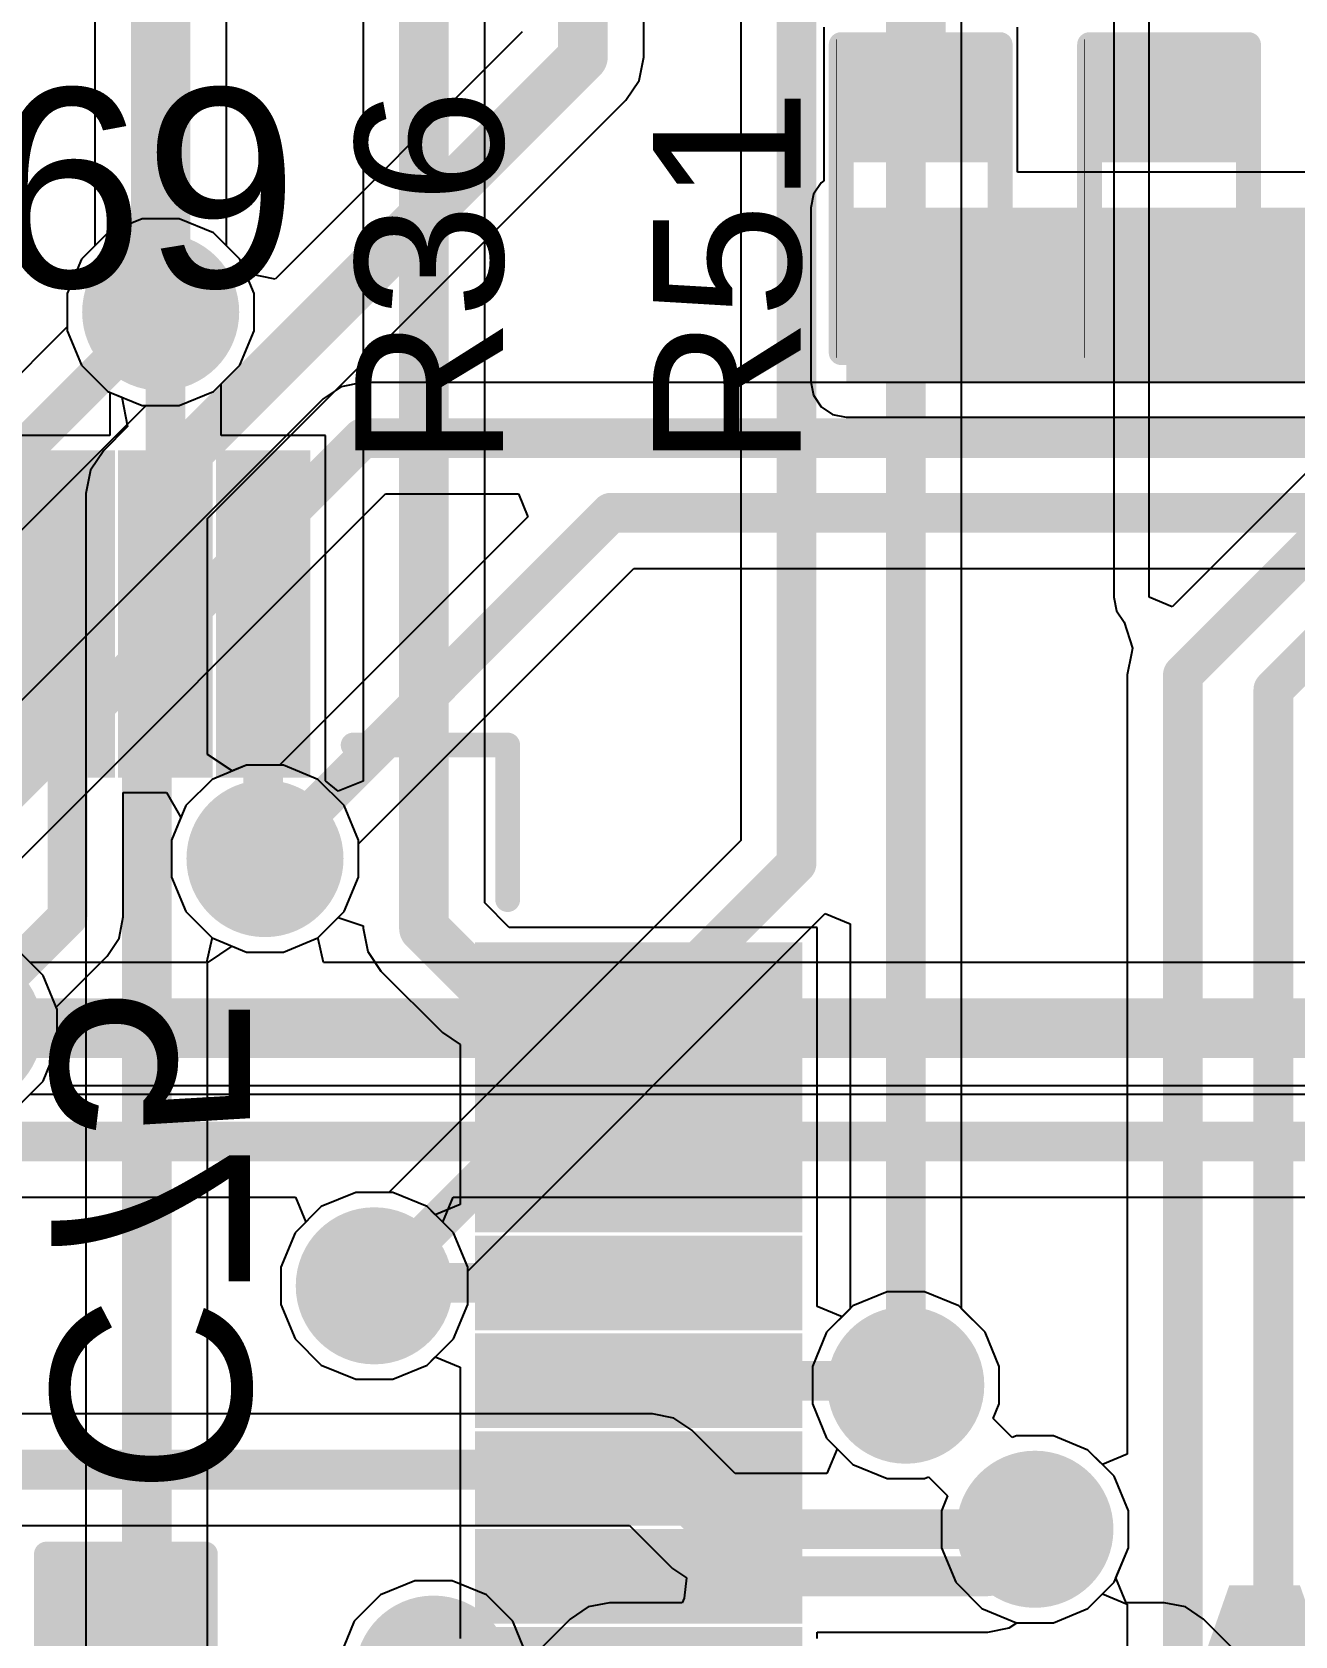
# Model space of a CAD drawing. Header units: inches. Extents: x -0.91 to 3.86, y -0.82 to 4.16.
# Drawn here: x 1.3311 to 1.5853, y 2.7575 to 3.0804 of the extents above; entities that cross this region are included whole.
import ezdxf

# ---------------------------------------------------------------- set-up
doc = ezdxf.new("R2010")
doc.units = ezdxf.units.IN
doc.header["$MEASUREMENT"] = 0
for name, color, linetype in [('Bottom Layer 1', 5, 'Continuous'), ('Bottom Overlay', 54, 'Continuous'), ('Bottom Paste', 16, 'Continuous'), ('Bottom Solder', 6, 'Continuous'), ('GND+Signal', 16, 'Continuous'), ('Mechanical 17', 56, 'Continuous'), ('PWR+Signal', 76, 'Continuous'), ('Top Layer 1', 1, 'Continuous'), ('Top Overlay', 2, 'Continuous'), ('Top Paste', 8, 'Continuous'), ('Top Solder', 216, 'Continuous'), ('Via Holes', 16, 'Continuous')]:
    doc.layers.add(name, color=color, linetype=linetype)
doc.styles.add('Arial', font='', dxfattribs={"height": 0.2})
doc.styles.add('Arial_Bold', font='', dxfattribs={"height": 0.2})
doc.styles.get('Arial').set_extended_font_data('Arial')
doc.styles.get('Arial_Bold').set_extended_font_data('Arial', bold=True)

# ---------------------------------------------------------------- blocks, each defined once
blk = doc.blocks.new('C___0402_B_41')
at = {"layer": 'Bottom Layer 1'}
for points in [[(-0.0095, 0.0125), (-0.0095, -0.0125), (-0.0275, -0.0125), (-0.0275, 0.0125)], [(0.0275, 0.0125), (0.0275, -0.0125), (0.0095, -0.0125), (0.0095, 0.0125)]]:
    blk.add_hatch(color=5, dxfattribs=at).paths.add_polyline_path(points)
at = {"layer": 'Bottom Paste'}
for points in [[(-0.0095, 0.0125), (-0.0095, -0.0125), (-0.0275, -0.0125), (-0.0275, 0.0125)], [(0.0275, 0.0125), (0.0275, -0.0125), (0.0095, -0.0125), (0.0095, 0.0125)]]:
    blk.add_hatch(color=16, dxfattribs=at).paths.add_polyline_path(points)
at = {"layer": 'Bottom Solder'}
for points in [[(-0.00714, 0.01486), (-0.00714, -0.01486), (-0.02986, -0.01486), (-0.02986, 0.01486)], [(0.02986, 0.01486), (0.02986, -0.01486), (0.00714, -0.01486), (0.00714, 0.01486)]]:
    blk.add_hatch(color=6, dxfattribs=at).paths.add_polyline_path(points)
at = {"layer": 'Bottom Overlay'}
for points in [[(-0.031, 0.016, 0.005, 0.005, 0), (-0.011, 0.016, 0.005, 0.005, 0)], [(-0.031, 0.016, 0.005, 0.005, 0), (-0.031, -0.016, 0.005, 0.005, 0)], [(0.011, 0.016, 0.005, 0.005, 0), (0.031, 0.016, 0.005, 0.005, 0)], [(0.031, 0.016, 0.005, 0.005, 0), (0.031, -0.016, 0.005, 0.005, 0)], [(-0.031, -0.016, 0.005, 0.005, 0), (-0.011, -0.016, 0.005, 0.005, 0)], [(0.011, -0.016, 0.005, 0.005, 0), (0.031, -0.016, 0.005, 0.005, 0)]]:
    blk.add_lwpolyline(points, format="xyseb", dxfattribs=at)
for points in [[(-0.03225, 0.016, 0.0025, 0.0025, 1), (-0.02975, 0.016, 0.0025, 0.0025, 1)], [(-0.03225, 0.016, 0.0025, 0.0025, 1), (-0.02975, 0.016, 0.0025, 0.0025, 1)], [(-0.01225, 0.016, 0.0025, 0.0025, 1), (-0.00975, 0.016, 0.0025, 0.0025, 1)], [(0.00975, 0.016, 0.0025, 0.0025, 1), (0.01225, 0.016, 0.0025, 0.0025, 1)], [(0.02975, 0.016, 0.0025, 0.0025, 1), (0.03225, 0.016, 0.0025, 0.0025, 1)], [(0.02975, 0.016, 0.0025, 0.0025, 1), (0.03225, 0.016, 0.0025, 0.0025, 1)], [(-0.03225, -0.016, 0.0025, 0.0025, 1), (-0.02975, -0.016, 0.0025, 0.0025, 1)], [(-0.03225, -0.016, 0.0025, 0.0025, 1), (-0.02975, -0.016, 0.0025, 0.0025, 1)], [(-0.01225, -0.016, 0.0025, 0.0025, 1), (-0.00975, -0.016, 0.0025, 0.0025, 1)], [(0.00975, -0.016, 0.0025, 0.0025, 1), (0.01225, -0.016, 0.0025, 0.0025, 1)], [(0.02975, -0.016, 0.0025, 0.0025, 1), (0.03225, -0.016, 0.0025, 0.0025, 1)], [(0.02975, -0.016, 0.0025, 0.0025, 1), (0.03225, -0.016, 0.0025, 0.0025, 1)]]:
    blk.add_lwpolyline(points, format="xyseb", close=True, dxfattribs=at)
blk = doc.blocks.new('R___0402_86')
at = {"layer": 'Top Layer 1'}
for points in [[(-0.0275, -0.0125), (-0.0275, 0.0125), (-0.0095, 0.0125), (-0.0095, -0.0125)], [(0.0095, -0.0125), (0.0095, 0.0125), (0.0275, 0.0125), (0.0275, -0.0125)]]:
    blk.add_hatch(color=1, dxfattribs=at).paths.add_polyline_path(points)
at = {"layer": 'Top Paste'}
for points in [[(-0.0275, -0.0125), (-0.0275, 0.0125), (-0.0095, 0.0125), (-0.0095, -0.0125)], [(0.0095, -0.0125), (0.0095, 0.0125), (0.0275, 0.0125), (0.0275, -0.0125)]]:
    blk.add_hatch(color=8, dxfattribs=at).paths.add_polyline_path(points)
at = {"layer": 'Top Solder'}
for points in [[(-0.02967, -0.01466), (-0.02967, 0.01467), (-0.00733, 0.01467), (-0.00733, -0.01466)], [(0.00733, -0.01466), (0.00733, 0.01467), (0.02967, 0.01467), (0.02967, -0.01466)]]:
    blk.add_hatch(color=216, dxfattribs=at).paths.add_polyline_path(points)
at = {"layer": 'Top Overlay'}
for points in [[(-0.031, -0.016, 0.005, 0.005, 0), (-0.031, 0.016, 0.005, 0.005, 0)], [(0.031, 0.016, 0.005, 0.005, 0), (-0.031, 0.016, 0.005, 0.005, 0)], [(0.031, -0.016, 0.005, 0.005, 0), (0.031, 0.016, 0.005, 0.005, 0)], [(0.031, -0.016, 0.005, 0.005, 0), (-0.031, -0.016, 0.005, 0.005, 0)], [(0.032, -0.017, 0.000127, 0.000127, 0), (-0.032, -0.017, 0.000127, 0.000127, 0)]]:
    blk.add_lwpolyline(points, format="xyseb", dxfattribs=at)
for points in [[(-0.03225, 0.016, 0.0025, 0.0025, 1), (-0.02975, 0.016, 0.0025, 0.0025, 1)], [(-0.03225, 0.016, 0.0025, 0.0025, 1), (-0.02975, 0.016, 0.0025, 0.0025, 1)], [(0.02975, 0.016, 0.0025, 0.0025, 1), (0.03225, 0.016, 0.0025, 0.0025, 1)], [(0.02975, 0.016, 0.0025, 0.0025, 1), (0.03225, 0.016, 0.0025, 0.0025, 1)], [(-0.03225, -0.016, 0.0025, 0.0025, 1), (-0.02975, -0.016, 0.0025, 0.0025, 1)], [(-0.03225, -0.016, 0.0025, 0.0025, 1), (-0.02975, -0.016, 0.0025, 0.0025, 1)], [(0.02975, -0.016, 0.0025, 0.0025, 1), (0.03225, -0.016, 0.0025, 0.0025, 1)], [(0.02975, -0.016, 0.0025, 0.0025, 1), (0.03225, -0.016, 0.0025, 0.0025, 1)], [(-0.03203, -0.017, 0.0000635, 0.0000635, 1), (-0.03197, -0.017, 0.0000635, 0.0000635, 1)], [(0.03197, -0.017, 0.0000635, 0.0000635, 1), (0.03203, -0.017, 0.0000635, 0.0000635, 1)]]:
    blk.add_lwpolyline(points, format="xyseb", close=True, dxfattribs=at)
blk = doc.blocks.new('R___0402_87')
at = {"layer": 'Top Layer 1'}
for points in [[(-0.0275, -0.0125), (-0.0275, 0.0125), (-0.0095, 0.0125), (-0.0095, -0.0125)], [(0.0095, -0.0125), (0.0095, 0.0125), (0.0275, 0.0125), (0.0275, -0.0125)]]:
    blk.add_hatch(color=1, dxfattribs=at).paths.add_polyline_path(points)
at = {"layer": 'Top Paste'}
for points in [[(-0.0275, -0.0125), (-0.0275, 0.0125), (-0.0095, 0.0125), (-0.0095, -0.0125)], [(0.0095, -0.0125), (0.0095, 0.0125), (0.0275, 0.0125), (0.0275, -0.0125)]]:
    blk.add_hatch(color=8, dxfattribs=at).paths.add_polyline_path(points)
at = {"layer": 'Top Solder'}
for points in [[(-0.02967, -0.01466), (-0.02967, 0.01467), (-0.00733, 0.01467), (-0.00733, -0.01466)], [(0.00733, -0.01466), (0.00733, 0.01467), (0.02967, 0.01467), (0.02967, -0.01466)]]:
    blk.add_hatch(color=216, dxfattribs=at).paths.add_polyline_path(points)
at = {"layer": 'Top Overlay'}
for points in [[(-0.031, -0.016, 0.005, 0.005, 0), (-0.031, 0.016, 0.005, 0.005, 0)], [(0.031, 0.016, 0.005, 0.005, 0), (-0.031, 0.016, 0.005, 0.005, 0)], [(0.031, -0.016, 0.005, 0.005, 0), (0.031, 0.016, 0.005, 0.005, 0)], [(0.031, -0.016, 0.005, 0.005, 0), (-0.031, -0.016, 0.005, 0.005, 0)], [(0.032, -0.017, 0.000127, 0.000127, 0), (-0.032, -0.017, 0.000127, 0.000127, 0)]]:
    blk.add_lwpolyline(points, format="xyseb", dxfattribs=at)
for points in [[(-0.03225, 0.016, 0.0025, 0.0025, 1), (-0.02975, 0.016, 0.0025, 0.0025, 1)], [(-0.03225, 0.016, 0.0025, 0.0025, 1), (-0.02975, 0.016, 0.0025, 0.0025, 1)], [(0.02975, 0.016, 0.0025, 0.0025, 1), (0.03225, 0.016, 0.0025, 0.0025, 1)], [(0.02975, 0.016, 0.0025, 0.0025, 1), (0.03225, 0.016, 0.0025, 0.0025, 1)], [(-0.03225, -0.016, 0.0025, 0.0025, 1), (-0.02975, -0.016, 0.0025, 0.0025, 1)], [(-0.03225, -0.016, 0.0025, 0.0025, 1), (-0.02975, -0.016, 0.0025, 0.0025, 1)], [(0.02975, -0.016, 0.0025, 0.0025, 1), (0.03225, -0.016, 0.0025, 0.0025, 1)], [(0.02975, -0.016, 0.0025, 0.0025, 1), (0.03225, -0.016, 0.0025, 0.0025, 1)], [(-0.03203, -0.017, 0.0000635, 0.0000635, 1), (-0.03197, -0.017, 0.0000635, 0.0000635, 1)], [(0.03197, -0.017, 0.0000635, 0.0000635, 1), (0.03203, -0.017, 0.0000635, 0.0000635, 1)]]:
    blk.add_lwpolyline(points, format="xyseb", close=True, dxfattribs=at)
blk = doc.blocks.new('64_TQFP__10_10__101')
at = {"layer": 'Top Layer 1'}
for points in [[(0.10276, 0.19429), (0.10276, 0.25216), (0.11378, 0.25216), (0.11378, 0.19429)], [(0.12244, 0.19429), (0.12244, 0.25216), (0.13346, 0.25216), (0.13346, 0.19429)], [(0.14213, 0.19429), (0.14213, 0.25216), (0.15315, 0.25216), (0.15315, 0.19429)], [(0.19429, 0.15315), (0.25217, 0.15315), (0.25217, 0.14213), (0.19429, 0.14213)], [(0.19429, 0.13346), (0.25217, 0.13346), (0.25217, 0.12244), (0.19429, 0.12244)], [(0.19429, 0.11378), (0.25217, 0.11378), (0.25217, 0.10276), (0.19429, 0.10276)], [(0.19429, 0.09409), (0.25217, 0.09409), (0.25217, 0.08307), (0.19429, 0.08307)], [(0.19429, 0.07441), (0.25217, 0.07441), (0.25217, 0.06339), (0.19429, 0.06339)], [(0.19429, 0.05472), (0.25217, 0.05472), (0.25217, 0.0437), (0.19429, 0.0437)], [(0.19429, 0.03504), (0.25217, 0.03504), (0.25217, 0.02402), (0.19429, 0.02402)]]:
    blk.add_hatch(color=1, dxfattribs=at).paths.add_polyline_path(points)
at = {"layer": 'Top Paste'}
for points in [[(0.10276, 0.19429), (0.10276, 0.25216), (0.11378, 0.25216), (0.11378, 0.19429)], [(0.12244, 0.19429), (0.12244, 0.25216), (0.13346, 0.25216), (0.13346, 0.19429)], [(0.14213, 0.19429), (0.14213, 0.25216), (0.15315, 0.25216), (0.15315, 0.19429)], [(0.19429, 0.15315), (0.25217, 0.15315), (0.25217, 0.14213), (0.19429, 0.14213)], [(0.19429, 0.13346), (0.25217, 0.13346), (0.25217, 0.12244), (0.19429, 0.12244)], [(0.19429, 0.11378), (0.25217, 0.11378), (0.25217, 0.10276), (0.19429, 0.10276)], [(0.19429, 0.09409), (0.25217, 0.09409), (0.25217, 0.08307), (0.19429, 0.08307)], [(0.19429, 0.07441), (0.25217, 0.07441), (0.25217, 0.06339), (0.19429, 0.06339)], [(0.19429, 0.05472), (0.25217, 0.05472), (0.25217, 0.0437), (0.19429, 0.0437)], [(0.19429, 0.03504), (0.25217, 0.03504), (0.25217, 0.02402), (0.19429, 0.02402)]]:
    blk.add_hatch(color=8, dxfattribs=at).paths.add_polyline_path(points)
at = {"layer": 'Top Solder'}
for points in [[(0.09876, 0.19029), (0.09876, 0.25616), (0.11778, 0.25616), (0.11778, 0.19029)], [(0.11844, 0.19029), (0.11844, 0.25616), (0.13746, 0.25616), (0.13746, 0.19029)], [(0.13813, 0.19029), (0.13813, 0.25616), (0.15715, 0.25616), (0.15715, 0.19029)], [(0.19029, 0.15715), (0.25617, 0.15715), (0.25617, 0.13813), (0.19029, 0.13813)], [(0.19029, 0.13746), (0.25617, 0.13746), (0.25617, 0.11844), (0.19029, 0.11844)], [(0.19029, 0.11778), (0.25617, 0.11778), (0.25617, 0.09876), (0.19029, 0.09876)], [(0.19029, 0.09809), (0.25617, 0.09809), (0.25617, 0.07907), (0.19029, 0.07907)], [(0.19029, 0.07841), (0.25617, 0.07841), (0.25617, 0.05939), (0.19029, 0.05939)], [(0.19029, 0.05872), (0.25617, 0.05872), (0.25617, 0.0397), (0.19029, 0.0397)], [(0.19029, 0.03904), (0.25617, 0.03904), (0.25617, 0.02002), (0.19029, 0.02002)], [(0.19029, 0.01935), (0.25617, 0.01935), (0.25617, 0.00033), (0.19029, 0.00033)]]:
    blk.add_hatch(color=216, dxfattribs=at).paths.add_polyline_path(points)
at = {"layer": 'Top Overlay'}
for points in [[(0.16575, 0.19685, 0.005, 0.005, 0), (0.19685, 0.19685, 0.005, 0.005, 0)], [(0.19685, 0.16575, 0.005, 0.005, 0), (0.19685, 0.19685, 0.005, 0.005, 0)]]:
    blk.add_lwpolyline(points, format="xyseb", dxfattribs=at)
for points in [[(0.1645, 0.19685, 0.0025, 0.0025, 1), (0.167, 0.19685, 0.0025, 0.0025, 1)], [(0.1956, 0.19685, 0.0025, 0.0025, 1), (0.1981, 0.19685, 0.0025, 0.0025, 1)], [(0.1956, 0.19685, 0.0025, 0.0025, 1), (0.1981, 0.19685, 0.0025, 0.0025, 1)], [(0.1956, 0.16575, 0.0025, 0.0025, 1), (0.1981, 0.16575, 0.0025, 0.0025, 1)]]:
    blk.add_lwpolyline(points, format="xyseb", close=True, dxfattribs=at)

msp = doc.modelspace()

# ---------------------------------------------------------------- hatches: boundary and pattern name
at = {"layer": 'Bottom Layer 1'}
h = msp.add_hatch(color=5, dxfattribs=at)
edge = h.paths.add_edge_path()
edge.add_arc((1.357, 3.024), 0.01181, 0, 360)
h = msp.add_hatch(color=5, dxfattribs=at)
edge = h.paths.add_edge_path()
edge.add_arc((1.378, 2.914), 0.01181, 0, 360)
h = msp.add_hatch(color=5, dxfattribs=at)
edge = h.paths.add_edge_path()
edge.add_arc((1.4, 2.828), 0.01181, 0, 360)
h = msp.add_hatch(color=5, dxfattribs=at)
edge = h.paths.add_edge_path()
edge.add_arc((1.507, 2.808), 0.01181, 0, 360)
h = msp.add_hatch(color=5, dxfattribs=at)
edge = h.paths.add_edge_path()
edge.add_arc((1.533, 2.779), 0.01181, 0, 360)
h = msp.add_hatch(color=5, dxfattribs=at)
edge = h.paths.add_edge_path()
edge.add_arc((1.41192, 2.74984), 0.01181, 0, 360)
at = {"layer": 'Bottom Solder'}
h = msp.add_hatch(color=6, dxfattribs=at)
edge = h.paths.add_edge_path()
edge.add_arc((1.357, 3.024), 0.01581, 0, 360)
h = msp.add_hatch(color=6, dxfattribs=at)
edge = h.paths.add_edge_path()
edge.add_arc((1.378, 2.914), 0.01581, 0, 360)
h = msp.add_hatch(color=6, dxfattribs=at)
edge = h.paths.add_edge_path()
edge.add_arc((1.31737, 2.87985), 0.01581, 0, 360)
h = msp.add_hatch(color=6, dxfattribs=at)
edge = h.paths.add_edge_path()
edge.add_arc((1.4, 2.828), 0.01581, 0, 360)
h = msp.add_hatch(color=6, dxfattribs=at)
edge = h.paths.add_edge_path()
edge.add_arc((1.507, 2.808), 0.01581, 0, 360)
h = msp.add_hatch(color=6, dxfattribs=at)
edge = h.paths.add_edge_path()
edge.add_arc((1.533, 2.779), 0.01581, 0, 360)
h = msp.add_hatch(color=6, dxfattribs=at)
edge = h.paths.add_edge_path()
edge.add_arc((1.41192, 2.74984), 0.01581, 0, 360)
at = {"layer": 'GND+Signal'}
h = msp.add_hatch(color=16, dxfattribs=at)
edge = h.paths.add_edge_path()
edge.add_arc((1.357, 3.024), 0.01181, 0, 360)
h = msp.add_hatch(color=16, dxfattribs=at)
edge = h.paths.add_edge_path()
edge.add_arc((1.378, 2.914), 0.01181, 0, 360)
h = msp.add_hatch(color=16, dxfattribs=at)
edge = h.paths.add_edge_path()
edge.add_arc((1.4, 2.828), 0.01181, 0, 360)
h = msp.add_hatch(color=16, dxfattribs=at)
edge = h.paths.add_edge_path()
edge.add_arc((1.507, 2.808), 0.01181, 0, 360)
h = msp.add_hatch(color=16, dxfattribs=at)
edge = h.paths.add_edge_path()
edge.add_arc((1.533, 2.779), 0.01181, 0, 360)
h = msp.add_hatch(color=16, dxfattribs=at)
edge = h.paths.add_edge_path()
edge.add_arc((1.41192, 2.74984), 0.01181, 0, 360)
at = {"layer": 'PWR+Signal'}
h = msp.add_hatch(color=76, dxfattribs=at)
edge = h.paths.add_edge_path()
edge.add_arc((1.357, 3.024), 0.01181, 0, 360)
h = msp.add_hatch(color=76, dxfattribs=at)
edge = h.paths.add_edge_path()
edge.add_arc((1.378, 2.914), 0.01181, 0, 360)
h = msp.add_hatch(color=76, dxfattribs=at)
edge = h.paths.add_edge_path()
edge.add_arc((1.4, 2.828), 0.01181, 0, 360)
h = msp.add_hatch(color=76, dxfattribs=at)
edge = h.paths.add_edge_path()
edge.add_arc((1.507, 2.808), 0.01181, 0, 360)
h = msp.add_hatch(color=76, dxfattribs=at)
edge = h.paths.add_edge_path()
edge.add_arc((1.533, 2.779), 0.01181, 0, 360)
h = msp.add_hatch(color=76, dxfattribs=at)
edge = h.paths.add_edge_path()
edge.add_arc((1.41192, 2.74984), 0.01181, 0, 360)
at = {"layer": 'Top Layer 1'}
msp.add_hatch(color=1, dxfattribs=at).paths.add_polyline_path([(1.495, 3.01), (1.64, 3.01), (1.64, 3.045), (1.495, 3.045)])
h = msp.add_hatch(color=1, dxfattribs=at)
edge = h.paths.add_edge_path()
edge.add_arc((1.357, 3.024), 0.01181, 0, 360)
h = msp.add_hatch(color=1, dxfattribs=at)
edge = h.paths.add_edge_path()
edge.add_arc((1.378, 2.914), 0.01181, 0, 360)
h = msp.add_hatch(color=1, dxfattribs=at)
edge = h.paths.add_edge_path()
edge.add_arc((1.4, 2.828), 0.01181, 0, 360)
h = msp.add_hatch(color=1, dxfattribs=at)
edge = h.paths.add_edge_path()
edge.add_arc((1.507, 2.808), 0.01181, 0, 360)
h = msp.add_hatch(color=1, dxfattribs=at)
edge = h.paths.add_edge_path()
edge.add_arc((1.533, 2.779), 0.01181, 0, 360)
h = msp.add_hatch(color=1, dxfattribs=at)
edge = h.paths.add_edge_path()
edge.add_arc((1.41192, 2.74984), 0.01181, 0, 360)
at = {"layer": 'Via Holes'}
h = msp.add_hatch(color=7, dxfattribs=at)
edge = h.paths.add_edge_path()
edge.add_arc((1.357, 3.024), 0.00591, 0, 360)
h = msp.add_hatch(color=7, dxfattribs=at)
edge = h.paths.add_edge_path()
edge.add_arc((1.378, 2.914), 0.00591, 0, 360)
h = msp.add_hatch(color=7, dxfattribs=at)
edge = h.paths.add_edge_path()
edge.add_arc((1.4, 2.828), 0.00591, 0, 360)
h = msp.add_hatch(color=7, dxfattribs=at)
edge = h.paths.add_edge_path()
edge.add_arc((1.507, 2.808), 0.00591, 0, 360)
h = msp.add_hatch(color=7, dxfattribs=at)
edge = h.paths.add_edge_path()
edge.add_arc((1.533, 2.779), 0.00591, 0, 360)

# ---------------------------------------------------------------- linework, layer by layer
at = {"layer": 'Bottom Layer 1'}
for p, q in [((1.35326, 3.04281), (1.34634, 3.03995)), ((1.36074, 3.04281), (1.35326, 3.04281)), ((1.36766, 3.03995), (1.36074, 3.04281)), ((1.34634, 3.03995), (1.34105, 3.03466)), ((1.37295, 3.03466), (1.36766, 3.03995)), ((1.34105, 3.03466), (1.33819, 3.02774)), ((1.37581, 3.02774), (1.37295, 3.03466)), ((1.33819, 3.02774), (1.33819, 3.02026)), ((1.37581, 3.02026), (1.37581, 3.02774)), ((1.33819, 3.02026), (1.34105, 3.01334)), ((1.37295, 3.01334), (1.37581, 3.02026)), ((1.34105, 3.01334), (1.34634, 3.00805)), ((1.36766, 3.00805), (1.37295, 3.01334)), ((1.34634, 3.00805), (1.35326, 3.00519)), ((1.36074, 3.00519), (1.36766, 3.00805)), ((1.35326, 3.00519), (1.36074, 3.00519)), ((1.37426, 2.93281), (1.36734, 2.92995)), ((1.38174, 2.93281), (1.37426, 2.93281)), ((1.38866, 2.92995), (1.38174, 2.93281)), ((1.36734, 2.92995), (1.36205, 2.92466)), ((1.39395, 2.92466), (1.38866, 2.92995)), ((1.36205, 2.92466), (1.35919, 2.91774)), ((1.39681, 2.91774), (1.39395, 2.92466)), ((1.35919, 2.91774), (1.35919, 2.91026)), ((1.39681, 2.91026), (1.39681, 2.91774)), ((1.35919, 2.91026), (1.36205, 2.90334)), ((1.39395, 2.90334), (1.39681, 2.91026)), ((1.36205, 2.90334), (1.3673, 2.8981)), ((1.3887, 2.8981), (1.39395, 2.90334)), ((1.36729, 2.89782), (1.36623, 2.8931)), ((1.3673, 2.8981), (1.36729, 2.89782)), ((1.38871, 2.89782), (1.3887, 2.8981)), ((1.38977, 2.8931), (1.38871, 2.89782)), ((1.36623, 2.8931), (1.33072, 2.8931)), ((1.62618, 2.8931), (1.38977, 2.8931)), ((1.33072, 2.86659), (1.65466, 2.86659)), ((1.39626, 2.84681), (1.38934, 2.84395)), ((1.40374, 2.84681), (1.39626, 2.84681)), ((1.41066, 2.84395), (1.40374, 2.84681)), ((1.38934, 2.84395), (1.38405, 2.83866)), ((1.41595, 2.83866), (1.41066, 2.84395)), ((1.38405, 2.83866), (1.38119, 2.83174)), ((1.41881, 2.83174), (1.41595, 2.83866)), ((1.38119, 2.83174), (1.38119, 2.82426)), ((1.41881, 2.82426), (1.41881, 2.83174)), ((1.50326, 2.82681), (1.49634, 2.82395)), ((1.51074, 2.82681), (1.50326, 2.82681)), ((1.51766, 2.82395), (1.51074, 2.82681)), ((1.38119, 2.82426), (1.38405, 2.81734)), ((1.41595, 2.81734), (1.41881, 2.82426)), ((1.49634, 2.82395), (1.49105, 2.81866)), ((1.52295, 2.81866), (1.51766, 2.82395)), ((1.49105, 2.81866), (1.48819, 2.81174)), ((1.52581, 2.81174), (1.52295, 2.81866)), ((1.38405, 2.81734), (1.38934, 2.81205)), ((1.41066, 2.81205), (1.41595, 2.81734)), ((1.38934, 2.81205), (1.39626, 2.80919)), ((1.40374, 2.80919), (1.41066, 2.81205)), ((1.39626, 2.80919), (1.40374, 2.80919)), ((1.48819, 2.81174), (1.48819, 2.80426)), ((1.52581, 2.80426), (1.52581, 2.81174)), ((1.48819, 2.80426), (1.49105, 2.79734)), ((1.52458, 2.80129), (1.52581, 2.80426)), ((1.456, 2.80222), (0.99, 2.80222)), ((1.46029, 2.80136), (1.456, 2.80222)), ((1.456, 2.80222), (1.456, 2.80222)), ((1.46393, 2.79893), (1.46029, 2.80136)), ((1.52841, 2.79746), (1.52458, 2.80129)), ((1.47265, 2.79022), (1.46393, 2.79893)), ((1.49105, 2.79734), (1.49318, 2.79522)), ((1.52926, 2.79781), (1.52841, 2.79746)), ((1.53674, 2.79781), (1.52926, 2.79781)), ((1.54366, 2.79495), (1.53674, 2.79781)), ((1.49318, 2.79522), (1.49111, 2.79022)), ((1.54895, 2.78966), (1.54366, 2.79495)), ((1.49111, 2.79022), (1.47265, 2.79022)), ((1.55181, 2.78274), (1.54895, 2.78966)), ((0.99465, 2.77978), (1.45135, 2.77978)), ((1.45135, 2.77978), (1.46007, 2.77107)), ((1.55181, 2.77526), (1.55181, 2.78274)), ((1.54931, 2.76922), (1.55181, 2.77526)), ((1.46007, 2.77107), (1.46007, 2.77107)), ((1.46007, 2.77107), (1.46284, 2.76922)), ((1.46284, 2.76922), (1.46237, 2.76516)), ((1.55135, 2.76422), (1.54931, 2.76922)), ((1.44734, 2.76422), (1.44305, 2.76336)), ((1.46201, 2.76422), (1.44734, 2.76422)), ((1.44734, 2.76422), (1.44734, 2.76422)), ((1.46237, 2.76516), (1.46201, 2.76422)), ((1.559, 2.76422), (1.55135, 2.76422)), ((1.56329, 2.76336), (1.559, 2.76422)), ((1.559, 2.76422), (1.559, 2.76422)), ((1.43941, 2.76093), (1.40443, 2.72595)), ((1.44305, 2.76336), (1.43941, 2.76093)), ((1.43941, 2.76093), (1.43941, 2.76093)), ((1.56693, 2.76093), (1.56329, 2.76336)), ((1.94514, 2.38272), (1.56693, 2.76093))]:
    msp.add_line(p, q, dxfattribs=at)
for points in [[(1.31737, 2.87985, 0.012, 0.012, 0), (1.66015, 2.87985, 0.012, 0.012, 0)], [(0.99, 2.791, 0.008, 0.008, 0), (1.456, 2.791, 0.008, 0.008, 0)], [(1.456, 2.791, 0.008, 0.008, 0), (1.468, 2.779, 0.008, 0.008, 0)], [(1.468, 2.779, 0.008, 0.008, 0), (1.533, 2.779, 0.008, 0.008, 0)]]:
    msp.add_lwpolyline(points, format="xyseb", dxfattribs=at)
for points in [[(1.454, 2.791, 0.004, 0.004, 1), (1.458, 2.791, 0.004, 0.004, 1)], [(1.454, 2.791, 0.004, 0.004, 1), (1.458, 2.791, 0.004, 0.004, 1)], [(1.466, 2.779, 0.004, 0.004, 1), (1.47, 2.779, 0.004, 0.004, 1)], [(1.466, 2.779, 0.004, 0.004, 1), (1.47, 2.779, 0.004, 0.004, 1)], [(1.531, 2.779, 0.004, 0.004, 1), (1.535, 2.779, 0.004, 0.004, 1)]]:
    msp.add_lwpolyline(points, format="xyseb", close=True, dxfattribs=at)
at = {"layer": 'GND+Signal'}
for p, q in [((1.37025, 3.03735), (1.37025, 3.361)), ((1.34375, 3.35551), (1.34375, 3.03735)), ((1.45424, 3.07533), (1.45424, 3.34005)), ((1.556, 2.96661), (1.556, 3.15514)), ((1.54886, 3.14147), (1.54886, 2.96661)), ((1.47378, 3.14), (1.47378, 2.91765)), ((1.51822, 2.82339), (1.51822, 3.11735)), ((1.42976, 3.08039), (1.38002, 3.03065)), ((1.4533, 3.07064), (1.45424, 3.07533)), ((1.45065, 3.06667), (1.4533, 3.07064)), ((1.36642, 2.98245), (1.45065, 3.06667)), ((1.34375, 3.03735), (1.34105, 3.03466)), ((1.37295, 3.03466), (1.37025, 3.03735)), ((1.34105, 3.03466), (1.33819, 3.02774)), ((1.37412, 3.03182), (1.37295, 3.03466)), ((1.38002, 3.03065), (1.37412, 3.03182)), ((1.33819, 3.02774), (1.33819, 3.02026)), ((1.62086, 3.02493), (1.56062, 2.96469)), ((1.33819, 3.02026), (1.34105, 3.01334)), ((1.34105, 3.01334), (1.34634, 3.00805)), ((1.34634, 3.00805), (1.34918, 3.00688)), ((1.34918, 3.00688), (1.35035, 3.00098)), ((1.35035, 3.00098), (1.34554, 2.99617)), ((1.34554, 2.99617), (1.34289, 2.9922)), ((1.34289, 2.9922), (1.34195, 2.98752)), ((1.34195, 2.98752), (1.34195, 2.63301)), ((1.36642, 2.93498), (1.36642, 2.98245)), ((1.54886, 2.96661), (1.54941, 2.96388)), ((1.54941, 2.96388), (1.55095, 2.96156)), ((1.56062, 2.96469), (1.556, 2.96661)), ((1.55095, 2.96156), (1.55262, 2.95637)), ((1.55243, 2.95529), (1.55157, 2.951)), ((1.55262, 2.95637), (1.55243, 2.95529)), ((1.55157, 2.951), (1.55157, 2.951)), ((1.55157, 2.951), (1.55157, 2.7941)), ((1.37142, 2.93164), (1.36642, 2.93498)), ((1.37426, 2.93281), (1.37142, 2.93164)), ((1.38174, 2.93281), (1.37426, 2.93281)), ((1.38866, 2.92995), (1.38174, 2.93281)), ((1.39395, 2.92466), (1.38866, 2.92995)), ((1.39681, 2.91774), (1.39395, 2.92466)), ((1.39681, 2.91026), (1.39681, 2.91774)), ((1.47378, 2.91765), (1.40295, 2.84681)), ((1.39395, 2.90334), (1.39681, 2.91026)), ((1.38866, 2.89805), (1.39395, 2.90334)), ((1.41881, 2.83095), (1.49078, 2.90292)), ((1.49078, 2.90292), (1.49578, 2.90085)), ((1.49578, 2.90085), (1.49578, 2.82339)), ((1.36642, 2.89302), (1.37142, 2.89636)), ((1.37142, 2.89636), (1.37426, 2.89519)), ((1.38174, 2.89519), (1.38866, 2.89805)), ((1.33332, 2.8905), (1.32803, 2.89579)), ((1.36642, 2.74256), (1.36642, 2.89302)), ((1.37426, 2.89519), (1.38174, 2.89519)), ((1.33618, 2.88359), (1.33332, 2.8905)), ((1.33618, 2.87611), (1.33618, 2.88359)), ((1.33332, 2.86919), (1.33618, 2.87611)), ((1.32803, 2.8639), (1.33332, 2.86919)), ((1.39626, 2.84681), (1.38934, 2.84395)), ((1.40295, 2.84681), (1.39626, 2.84681)), ((1.38934, 2.84395), (1.38405, 2.83866)), ((1.38405, 2.83866), (1.38119, 2.83174)), ((1.38119, 2.83174), (1.38119, 2.82426)), ((1.41881, 2.82426), (1.41881, 2.83095)), ((1.38119, 2.82426), (1.38405, 2.81734)), ((1.41595, 2.81734), (1.41881, 2.82426)), ((1.49578, 2.82339), (1.49105, 2.81866)), ((1.52295, 2.81866), (1.51822, 2.82339)), ((1.49105, 2.81866), (1.48819, 2.81174)), ((1.52581, 2.81174), (1.52295, 2.81866)), ((1.38405, 2.81734), (1.38934, 2.81205)), ((1.41066, 2.81205), (1.41595, 2.81734)), ((1.38934, 2.81205), (1.39626, 2.80919)), ((1.40374, 2.80919), (1.41066, 2.81205)), ((1.39626, 2.80919), (1.40374, 2.80919)), ((1.48819, 2.81174), (1.48819, 2.80426)), ((1.52581, 2.80426), (1.52581, 2.81174)), ((1.48819, 2.80426), (1.49105, 2.79734)), ((1.52458, 2.80129), (1.52581, 2.80426)), ((1.52841, 2.79746), (1.52458, 2.80129)), ((1.49105, 2.79734), (1.49634, 2.79205)), ((1.52926, 2.79781), (1.52841, 2.79746)), ((1.53674, 2.79781), (1.52926, 2.79781)), ((1.54366, 2.79495), (1.53674, 2.79781)), ((1.54657, 2.79203), (1.54366, 2.79495)), ((1.55157, 2.7941), (1.54657, 2.79203)), ((1.49634, 2.79205), (1.50326, 2.78919)), ((1.51074, 2.78919), (1.51159, 2.78954)), ((1.51159, 2.78954), (1.51542, 2.78572)), ((1.50326, 2.78919), (1.51074, 2.78919)), ((1.51542, 2.78572), (1.51419, 2.78274)), ((1.51419, 2.78274), (1.51419, 2.77526)), ((1.51419, 2.77526), (1.51705, 2.76834)), ((1.51705, 2.76834), (1.52234, 2.76305)), ((1.54366, 2.76305), (1.54657, 2.76597)), ((1.54657, 2.76597), (1.55157, 2.7639)), ((1.55157, 2.7639), (1.55157, 2.6641)), ((1.52234, 2.76305), (1.52926, 2.76019)), ((1.53674, 2.76019), (1.54366, 2.76305)), ((1.52926, 2.76019), (1.53674, 2.76019))]:
    msp.add_line(p, q, dxfattribs=at)
for points in [[(1.442, 3.07533, 0.01, 0.01, 0), (1.442, 3.501, 0.01, 0.01, 0)], [(1.357, 3.024, 0.012, 0.012, 0), (1.357, 3.361, 0.012, 0.012, 0)], [(1.485, 2.913, 0.008, 0.008, 0), (1.485, 3.14, 0.008, 0.008, 0)], [(1.507, 2.808, 0.008, 0.008, 0), (1.507, 3.122, 0.008, 0.008, 0)], [(1.35419, 2.98752, 0.01, 0.01, 0), (1.442, 3.07533, 0.01, 0.01, 0)], [(1.56279, 2.951, 0.008, 0.008, 0), (1.62879, 3.017, 0.008, 0.008, 0)], [(1.581, 2.948, 0.008, 0.008, 0), (1.635, 3.002, 0.008, 0.008, 0)], [(1.35419, 2.63301, 0.01, 0.01, 0), (1.35419, 2.98752, 0.01, 0.01, 0)], [(1.56279, 1.86054, 0.008, 0.008, 0), (1.56279, 2.951, 0.008, 0.008, 0)], [(1.581, 2.948, 0.008, 0.008, 0), (1.581, 1.853, 0.008, 0.008, 0)], [(1.4, 2.828, 0.008, 0.008, 0), (1.485, 2.913, 0.008, 0.008, 0)]]:
    msp.add_lwpolyline(points, format="xyseb", dxfattribs=at)
for points in [[(1.4395, 3.07533, 0.005, 0.005, 1), (1.4445, 3.07533, 0.005, 0.005, 1)], [(1.4395, 3.07533, 0.005, 0.005, 1), (1.4445, 3.07533, 0.005, 0.005, 1)], [(1.354, 3.024, 0.006, 0.006, 1), (1.36, 3.024, 0.006, 0.006, 1)], [(1.35169, 2.98752, 0.005, 0.005, 1), (1.35669, 2.98752, 0.005, 0.005, 1)], [(1.35169, 2.98752, 0.005, 0.005, 1), (1.35669, 2.98752, 0.005, 0.005, 1)], [(1.56079, 2.951, 0.004, 0.004, 1), (1.56479, 2.951, 0.004, 0.004, 1)], [(1.56079, 2.951, 0.004, 0.004, 1), (1.56479, 2.951, 0.004, 0.004, 1)], [(1.579, 2.948, 0.004, 0.004, 1), (1.583, 2.948, 0.004, 0.004, 1)], [(1.579, 2.948, 0.004, 0.004, 1), (1.583, 2.948, 0.004, 0.004, 1)], [(1.483, 2.913, 0.004, 0.004, 1), (1.487, 2.913, 0.004, 0.004, 1)], [(1.483, 2.913, 0.004, 0.004, 1), (1.487, 2.913, 0.004, 0.004, 1)], [(1.398, 2.828, 0.004, 0.004, 1), (1.402, 2.828, 0.004, 0.004, 1)], [(1.505, 2.808, 0.004, 0.004, 1), (1.509, 2.808, 0.004, 0.004, 1)]]:
    msp.add_lwpolyline(points, format="xyseb", close=True, dxfattribs=at)
at = {"layer": 'PWR+Signal'}
for p, q in [((1.35326, 3.04281), (1.34634, 3.03995)), ((1.36074, 3.04281), (1.35326, 3.04281)), ((1.36766, 3.03995), (1.36074, 3.04281)), ((1.34634, 3.03995), (1.34105, 3.03466)), ((1.37295, 3.03466), (1.36766, 3.03995)), ((1.34105, 3.03466), (1.33819, 3.02774)), ((1.37581, 3.02774), (1.37295, 3.03466)), ((1.33819, 3.02774), (1.33819, 3.02105)), ((1.37581, 3.02026), (1.37581, 3.02774)), ((1.33819, 3.02105), (1.27726, 2.96012)), ((1.37295, 3.01334), (1.37581, 3.02026)), ((1.36766, 3.00805), (1.37295, 3.01334)), ((1.39333, 3.00898), (1.38969, 3.00655)), ((1.39762, 3.00983), (1.39333, 3.00898)), ((1.73586, 3.00983), (1.39762, 3.00983)), ((1.38969, 3.00655), (1.31095, 2.92781)), ((1.36074, 3.00519), (1.36766, 3.00805)), ((1.38969, 3.00655), (1.38969, 3.00655)), ((1.2964, 2.94754), (1.35405, 3.00519)), ((1.35405, 3.00519), (1.36074, 3.00519)), ((1.32681, 2.91195), (1.40226, 2.9874)), ((1.40226, 2.9874), (1.42901, 2.9874)), ((1.42901, 2.9874), (1.43092, 2.98278)), ((1.43092, 2.98278), (1.38095, 2.93281)), ((1.39681, 2.91695), (1.45226, 2.9724)), ((1.45226, 2.9724), (1.61785, 2.9724)), ((1.37426, 2.93281), (1.36734, 2.92995)), ((1.38095, 2.93281), (1.37426, 2.93281)), ((1.36734, 2.92995), (1.36205, 2.92466)), ((1.36205, 2.92466), (1.35919, 2.91774)), ((1.35919, 2.91774), (1.35919, 2.91026)), ((1.39681, 2.91026), (1.39681, 2.91695)), ((1.35919, 2.91026), (1.36205, 2.90334)), ((1.39395, 2.90334), (1.39681, 2.91026)), ((1.36205, 2.90334), (1.36734, 2.89805)), ((1.38866, 2.89805), (1.39395, 2.90334)), ((1.36734, 2.89805), (1.37426, 2.89519)), ((1.38174, 2.89519), (1.38866, 2.89805)), ((1.33332, 2.8905), (1.32803, 2.89579)), ((1.37426, 2.89519), (1.38174, 2.89519)), ((1.33618, 2.88359), (1.33332, 2.8905)), ((1.33618, 2.87611), (1.33618, 2.88359)), ((1.335, 2.87325), (1.33618, 2.87611)), ((1.33834, 2.86825), (1.335, 2.87325)), ((1.63673, 2.86825), (1.33834, 2.86825)), ((1.30792, 2.84582), (1.38415, 2.84582)), ((1.38415, 2.84582), (1.38622, 2.84082)), ((1.41378, 2.84082), (1.41585, 2.84582)), ((1.41585, 2.84582), (1.64137, 2.84582)), ((1.38405, 2.83866), (1.38119, 2.83174)), ((1.38622, 2.84082), (1.38405, 2.83866)), ((1.41595, 2.83866), (1.41378, 2.84082)), ((1.41881, 2.83174), (1.41595, 2.83866)), ((1.38119, 2.83174), (1.38119, 2.82426)), ((1.41881, 2.82426), (1.41881, 2.83174)), ((1.50326, 2.82681), (1.49634, 2.82395)), ((1.51074, 2.82681), (1.50326, 2.82681)), ((1.51766, 2.82395), (1.51074, 2.82681)), ((1.38119, 2.82426), (1.38405, 2.81734)), ((1.41595, 2.81734), (1.41881, 2.82426)), ((1.49634, 2.82395), (1.49105, 2.81866)), ((1.52295, 2.81866), (1.51766, 2.82395)), ((1.49105, 2.81866), (1.48819, 2.81174)), ((1.52581, 2.81174), (1.52295, 2.81866)), ((1.38405, 2.81734), (1.38934, 2.81205)), ((1.41066, 2.81205), (1.41595, 2.81734)), ((1.38934, 2.81205), (1.39626, 2.80919)), ((1.40374, 2.80919), (1.41066, 2.81205)), ((1.39626, 2.80919), (1.40374, 2.80919)), ((1.48819, 2.81174), (1.48819, 2.80426)), ((1.52581, 2.80426), (1.52581, 2.81174)), ((1.48819, 2.80426), (1.49105, 2.79734)), ((1.52458, 2.80129), (1.52581, 2.80426)), ((1.52841, 2.79746), (1.52458, 2.80129)), ((1.49105, 2.79734), (1.49634, 2.79205)), ((1.52926, 2.79781), (1.52841, 2.79746)), ((1.53674, 2.79781), (1.52926, 2.79781)), ((1.54366, 2.79495), (1.53674, 2.79781)), ((1.54895, 2.78966), (1.54366, 2.79495)), ((1.49634, 2.79205), (1.50326, 2.78919)), ((1.51074, 2.78919), (1.51159, 2.78954)), ((1.51159, 2.78954), (1.51542, 2.78572)), ((1.55181, 2.78274), (1.54895, 2.78966)), ((1.50326, 2.78919), (1.51074, 2.78919)), ((1.51542, 2.78572), (1.51419, 2.78274)), ((1.51419, 2.78274), (1.51419, 2.77526)), ((1.55181, 2.77526), (1.55181, 2.78274)), ((1.51419, 2.77526), (1.51705, 2.76834)), ((1.54895, 2.76834), (1.55181, 2.77526)), ((1.40818, 2.76865), (1.40127, 2.76579)), ((1.41567, 2.76865), (1.40818, 2.76865)), ((1.42258, 2.76579), (1.41567, 2.76865)), ((1.51705, 2.76834), (1.52234, 2.76305)), ((1.54366, 2.76305), (1.54895, 2.76834)), ((1.40127, 2.76579), (1.39598, 2.7605)), ((1.42787, 2.7605), (1.42258, 2.76579)), ((1.39598, 2.7605), (1.39311, 2.75358)), ((1.43073, 2.75358), (1.42787, 2.7605)), ((1.52234, 2.76305), (1.52926, 2.76019)), ((1.53674, 2.76019), (1.54366, 2.76305)), ((1.52926, 2.76019), (1.53674, 2.76019))]:
    msp.add_line(p, q, dxfattribs=at)
for points in [[(1.28519, 2.95219, 0.008, 0.008, 0), (1.357, 3.024, 0.008, 0.008, 0)], [(1.308, 2.909, 0.008, 0.008, 0), (1.39762, 2.99862, 0.008, 0.008, 0)], [(1.39762, 2.99862, 0.008, 0.008, 0), (1.94412, 2.99862, 0.008, 0.008, 0)], [(1.378, 2.914, 0.008, 0.008, 0), (1.44762, 2.98362, 0.008, 0.008, 0)], [(1.44762, 2.98362, 0.008, 0.008, 0), (1.93791, 2.98362, 0.008, 0.008, 0)], [(1.30792, 2.85704, 0.008, 0.008, 0), (1.64137, 2.85704, 0.008, 0.008, 0)]]:
    msp.add_lwpolyline(points, format="xyseb", dxfattribs=at)
for points in [[(1.355, 3.024, 0.004, 0.004, 1), (1.359, 3.024, 0.004, 0.004, 1)], [(1.39562, 2.99862, 0.004, 0.004, 1), (1.39962, 2.99862, 0.004, 0.004, 1)], [(1.39562, 2.99862, 0.004, 0.004, 1), (1.39962, 2.99862, 0.004, 0.004, 1)], [(1.44562, 2.98362, 0.004, 0.004, 1), (1.44962, 2.98362, 0.004, 0.004, 1)], [(1.44562, 2.98362, 0.004, 0.004, 1), (1.44962, 2.98362, 0.004, 0.004, 1)], [(1.376, 2.914, 0.004, 0.004, 1), (1.38, 2.914, 0.004, 0.004, 1)]]:
    msp.add_lwpolyline(points, format="xyseb", close=True, dxfattribs=at)
at = {"layer": 'Top Layer 1'}
for p, q in [((1.39776, 3.11), (1.39776, 2.92959)), ((1.42224, 2.90507), (1.42224, 3.11)), ((1.4905, 3.08135), (1.4905, 3.05041)), ((1.5295, 3.05214), (1.5295, 3.08135)), ((1.62023, 3.05214), (1.5295, 3.05214)), ((1.48841, 3.04773), (1.48786, 3.045)), ((1.48995, 3.05005), (1.48841, 3.04773)), ((1.4905, 3.05041), (1.48995, 3.05005)), ((1.48786, 3.045), (1.48786, 3.01)), ((1.35326, 3.04281), (1.34634, 3.03995)), ((1.36074, 3.04281), (1.35326, 3.04281)), ((1.36766, 3.03995), (1.36074, 3.04281)), ((1.34634, 3.03995), (1.34105, 3.03466)), ((1.37295, 3.03466), (1.36766, 3.03995)), ((1.34105, 3.03466), (1.33819, 3.02774)), ((1.37581, 3.02774), (1.37295, 3.03466)), ((1.33819, 3.02774), (1.33819, 3.02026)), ((1.37581, 3.02026), (1.37581, 3.02774)), ((1.33819, 3.02026), (1.34105, 3.01334)), ((1.37295, 3.01334), (1.37581, 3.02026)), ((1.34105, 3.01334), (1.34634, 3.00805)), ((1.36917, 3.00957), (1.37295, 3.01334)), ((1.36917, 2.99917), (1.36917, 3.00957)), ((1.48786, 3.01), (1.48841, 3.00727)), ((1.34634, 3.00805), (1.34674, 3.00789)), ((1.34674, 3.00789), (1.34674, 2.99917)), ((1.48841, 3.00727), (1.48995, 3.00495)), ((1.48995, 3.00495), (1.49227, 3.00341)), ((1.49227, 3.00341), (1.495, 3.00286)), ((1.495, 3.00286), (1.64, 3.00286)), ((1.34674, 2.99917), (1.31113, 2.99917)), ((1.39015, 2.99917), (1.36917, 2.99917)), ((1.39015, 2.92968), (1.39015, 2.99917)), ((1.39276, 2.92757), (1.39015, 2.92968)), ((1.39776, 2.92959), (1.39276, 2.92757)), ((1.34948, 2.90227), (1.34948, 2.92729)), ((1.34948, 2.92729), (1.35816, 2.92729)), ((1.35816, 2.92729), (1.36107, 2.92229)), ((1.36107, 2.92229), (1.35919, 2.91774)), ((1.35919, 2.91774), (1.35919, 2.91026)), ((1.35919, 2.91026), (1.36205, 2.90334)), ((1.36205, 2.90334), (1.36734, 2.89805)), ((1.42715, 2.90015), (1.42224, 2.90507)), ((1.34863, 2.89797), (1.34948, 2.90227)), ((1.38866, 2.89805), (1.39276, 2.90216)), ((1.39276, 2.90216), (1.39776, 2.90049)), ((1.39776, 2.90049), (1.39776, 2.9)), ((1.39776, 2.9), (1.3987, 2.89532)), ((1.48917, 2.90015), (1.42715, 2.90015)), ((1.48917, 2.85544), (1.48917, 2.90015)), ((1.3462, 2.89434), (1.34863, 2.89797)), ((1.36734, 2.89805), (1.37426, 2.89519)), ((1.38174, 2.89519), (1.38866, 2.89805)), ((1.33597, 2.88411), (1.3462, 2.89434)), ((1.3462, 2.89434), (1.3462, 2.89434)), ((1.37426, 2.89519), (1.38174, 2.89519)), ((1.3987, 2.89532), (1.40135, 2.89135)), ((1.40135, 2.89135), (1.41371, 2.87899)), ((1.33618, 2.88359), (1.33597, 2.88411)), ((1.33618, 2.87611), (1.33618, 2.88359)), ((1.41371, 2.87899), (1.41729, 2.87659)), ((1.41729, 2.87659), (1.41729, 2.84438)), ((1.33332, 2.86919), (1.33618, 2.87611)), ((1.32803, 2.8639), (1.33332, 2.86919)), ((1.48917, 2.82384), (1.48917, 2.85544)), ((1.39626, 2.84681), (1.38934, 2.84395)), ((1.40374, 2.84681), (1.39626, 2.84681)), ((1.41066, 2.84395), (1.40374, 2.84681)), ((1.41729, 2.84438), (1.41229, 2.84231)), ((1.38934, 2.84395), (1.38405, 2.83866)), ((1.41229, 2.84231), (1.41066, 2.84395)), ((1.38405, 2.83866), (1.38119, 2.83174)), ((1.38119, 2.83174), (1.38119, 2.82426)), ((1.50326, 2.82681), (1.49634, 2.82395)), ((1.51074, 2.82681), (1.50326, 2.82681)), ((1.51766, 2.82395), (1.51074, 2.82681)), ((1.38119, 2.82426), (1.38405, 2.81734)), ((1.49417, 2.82177), (1.48917, 2.82384)), ((1.49634, 2.82395), (1.49417, 2.82177)), ((1.52295, 2.81866), (1.51766, 2.82395)), ((1.52581, 2.81174), (1.52295, 2.81866)), ((1.38405, 2.81734), (1.38934, 2.81205)), ((1.38934, 2.81205), (1.39626, 2.80919)), ((1.40374, 2.80919), (1.41066, 2.81205)), ((1.41066, 2.81205), (1.41229, 2.81369)), ((1.41229, 2.81369), (1.41729, 2.81162)), ((1.39626, 2.80919), (1.40374, 2.80919)), ((1.41729, 2.81162), (1.41729, 2.75702)), ((1.52581, 2.80426), (1.52581, 2.81174)), ((1.52458, 2.80129), (1.52581, 2.80426)), ((1.52841, 2.79746), (1.52458, 2.80129)), ((1.52926, 2.79781), (1.52841, 2.79746)), ((1.53674, 2.79781), (1.52926, 2.79781)), ((1.54366, 2.79495), (1.53674, 2.79781)), ((1.54895, 2.78966), (1.54366, 2.79495)), ((1.55181, 2.78274), (1.54895, 2.78966)), ((1.55181, 2.77526), (1.55181, 2.78274)), ((1.54895, 2.76834), (1.55181, 2.77526)), ((1.54366, 2.76305), (1.54895, 2.76834)), ((1.53674, 2.76019), (1.54366, 2.76305)), ((1.48917, 2.75702), (1.48917, 2.75831)), ((1.48917, 2.75831), (1.52353, 2.75831)), ((1.52353, 2.75831), (1.52782, 2.75917)), ((1.52353, 2.75831), (1.52353, 2.75831)), ((1.52782, 2.75917), (1.52935, 2.76019)), ((1.52935, 2.76019), (1.53674, 2.76019))]:
    msp.add_line(p, q, dxfattribs=at)
for points in [[(1.51, 3.06535, 0.01, 0.01, 0), (1.51, 3.154, 0.01, 0.01, 0)], [(1.41, 2.9, 0.01, 0.01, 0), (1.41, 3.11, 0.01, 0.01, 0)], [(1.357, 3.024, 0.008, 0.008, 0), (1.35795, 3.02305, 0.008, 0.008, 0)], [(1.35795, 2.96323, 0.008, 0.008, 0), (1.35795, 3.02305, 0.008, 0.008, 0)], [(1.33827, 2.90227, 0.008, 0.008, 0), (1.33827, 2.96323, 0.008, 0.008, 0)], [(1.37764, 2.91436, 0.008, 0.008, 0), (1.37764, 2.96323, 0.008, 0.008, 0)], [(1.37764, 2.91436, 0.008, 0.008, 0), (1.378, 2.914, 0.008, 0.008, 0)], [(1.31737, 2.88137, 0.008, 0.008, 0), (1.33827, 2.90227, 0.008, 0.008, 0)], [(1.41, 2.9, 0.01, 0.01, 0), (1.42236, 2.88764, 0.01, 0.01, 0)], [(1.42236, 2.88764, 0.01, 0.01, 0), (1.45323, 2.88764, 0.01, 0.01, 0)], [(1.4, 2.828, 0.008, 0.008, 0), (1.40058, 2.82858, 0.008, 0.008, 0)], [(1.40058, 2.82858, 0.008, 0.008, 0), (1.45323, 2.82858, 0.008, 0.008, 0)], [(1.45323, 2.8089, 0.008, 0.008, 0), (1.5061, 2.8089, 0.008, 0.008, 0)], [(1.5061, 2.8089, 0.008, 0.008, 0), (1.507, 2.808, 0.008, 0.008, 0)], [(1.52353, 2.76953, 0.008, 0.008, 0), (1.533, 2.779, 0.008, 0.008, 0)], [(1.45323, 2.76953, 0.008, 0.008, 0), (1.52353, 2.76953, 0.008, 0.008, 0)]]:
    msp.add_lwpolyline(points, format="xyseb", dxfattribs=at)
for points in [[(1.5075, 3.06535, 0.005, 0.005, 1), (1.5125, 3.06535, 0.005, 0.005, 1)], [(1.355, 3.024, 0.004, 0.004, 1), (1.359, 3.024, 0.004, 0.004, 1)], [(1.35595, 3.02305, 0.004, 0.004, 1), (1.35995, 3.02305, 0.004, 0.004, 1)], [(1.35595, 3.02305, 0.004, 0.004, 1), (1.35995, 3.02305, 0.004, 0.004, 1)], [(1.33627, 2.96323, 0.004, 0.004, 1), (1.34027, 2.96323, 0.004, 0.004, 1)], [(1.35595, 2.96323, 0.004, 0.004, 1), (1.35995, 2.96323, 0.004, 0.004, 1)], [(1.37564, 2.96323, 0.004, 0.004, 1), (1.37964, 2.96323, 0.004, 0.004, 1)], [(1.37564, 2.91436, 0.004, 0.004, 1), (1.37964, 2.91436, 0.004, 0.004, 1)], [(1.37564, 2.91436, 0.004, 0.004, 1), (1.37964, 2.91436, 0.004, 0.004, 1)], [(1.376, 2.914, 0.004, 0.004, 1), (1.38, 2.914, 0.004, 0.004, 1)], [(1.33627, 2.90227, 0.004, 0.004, 1), (1.34027, 2.90227, 0.004, 0.004, 1)], [(1.33627, 2.90227, 0.004, 0.004, 1), (1.34027, 2.90227, 0.004, 0.004, 1)], [(1.4075, 2.9, 0.005, 0.005, 1), (1.4125, 2.9, 0.005, 0.005, 1)], [(1.4075, 2.9, 0.005, 0.005, 1), (1.4125, 2.9, 0.005, 0.005, 1)], [(1.41986, 2.88764, 0.005, 0.005, 1), (1.42486, 2.88764, 0.005, 0.005, 1)], [(1.41986, 2.88764, 0.005, 0.005, 1), (1.42486, 2.88764, 0.005, 0.005, 1)], [(1.45073, 2.88764, 0.005, 0.005, 1), (1.45573, 2.88764, 0.005, 0.005, 1)], [(1.398, 2.828, 0.004, 0.004, 1), (1.402, 2.828, 0.004, 0.004, 1)], [(1.39858, 2.82858, 0.004, 0.004, 1), (1.40258, 2.82858, 0.004, 0.004, 1)], [(1.39858, 2.82858, 0.004, 0.004, 1), (1.40258, 2.82858, 0.004, 0.004, 1)], [(1.45123, 2.82858, 0.004, 0.004, 1), (1.45523, 2.82858, 0.004, 0.004, 1)], [(1.45123, 2.8089, 0.004, 0.004, 1), (1.45523, 2.8089, 0.004, 0.004, 1)], [(1.5041, 2.8089, 0.004, 0.004, 1), (1.5081, 2.8089, 0.004, 0.004, 1)], [(1.5041, 2.8089, 0.004, 0.004, 1), (1.5081, 2.8089, 0.004, 0.004, 1)], [(1.505, 2.808, 0.004, 0.004, 1), (1.509, 2.808, 0.004, 0.004, 1)], [(1.531, 2.779, 0.004, 0.004, 1), (1.535, 2.779, 0.004, 0.004, 1)], [(1.45123, 2.76953, 0.004, 0.004, 1), (1.45523, 2.76953, 0.004, 0.004, 1)], [(1.52153, 2.76953, 0.004, 0.004, 1), (1.52553, 2.76953, 0.004, 0.004, 1)], [(1.52153, 2.76953, 0.004, 0.004, 1), (1.52553, 2.76953, 0.004, 0.004, 1)]]:
    msp.add_lwpolyline(points, format="xyseb", close=True, dxfattribs=at)

# ---------------------------------------------------------------- block references
for name, p, rotation in [('R___0402_86', (1.51, 3.04685), 270), ('R___0402_87', (1.56, 3.04685), 270), ('C___0402_B_41', (1.35, 2.743), 90)]:
    msp.add_blockref(name, p, dxfattribs=dict(rotation=rotation))
msp.add_blockref('64_TQFP__10_10__101', (1.23, 2.74))

# ---------------------------------------------------------------- texts
at = {"layer": 'Bottom Overlay', "style": 'Arial', "text_generation_flag": 2}
msp.add_text('C75', height=0.04, rotation=270, dxfattribs=at).set_placement((1.33501, 2.78568))
at = {"layer": 'Mechanical 17', "style": 'Arial'}
for s, p in [('R36', (1.42593, 2.99275)), ('R51', (1.48585, 2.99275))]:
    msp.add_text(s, height=0.02975, rotation=90, dxfattribs=at).set_placement(p)
at = {"layer": 'Top Overlay'}
for s, height, style, p in [('C69', 0.04, 'Arial', (1.28218, 3.02901)), ('ATTEST', 0.06, 'Arial_Bold', (1.549, 2.7077))]:
    msp.add_text(s, height=height, dxfattribs=dict(at, style=style)).set_placement(p)

doc.saveas('drawing.dxf')
